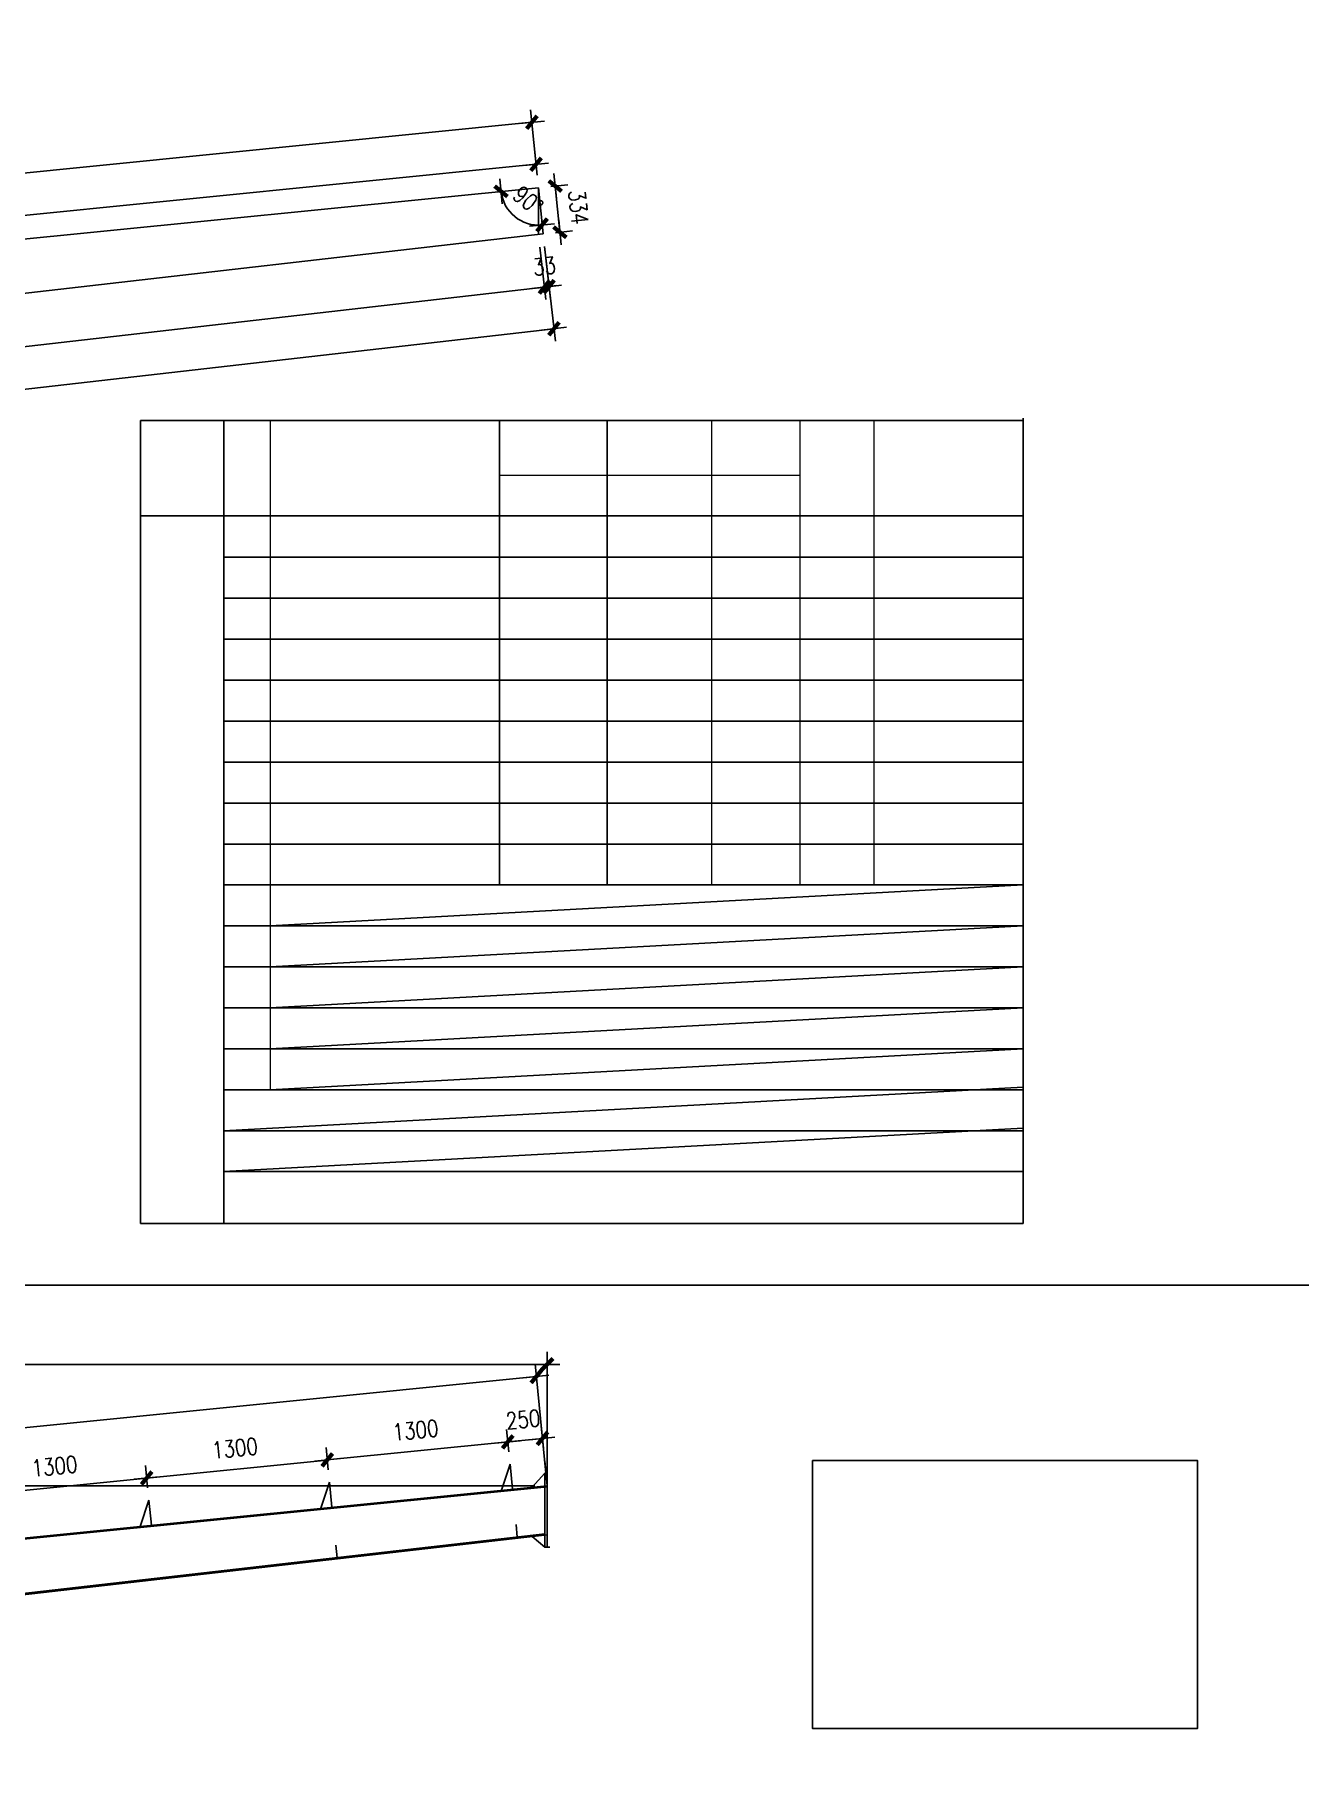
# Model space of a CAD drawing. Header units: millimetres. Extents: x 2287919 to 2522484, y -1845182 to -1736911.
# Drawn here: x 2459196 to 2468260, y -1828906 to -1816546 of the extents above; entities that cross this region are included whole.
import ezdxf

# ---------------------------------------------------------------- set-up
doc = ezdxf.new("R2010")
doc.units = ezdxf.units.MM
doc.header["$LTSCALE"] = 1000
doc.header["$PDMODE"] = 34
doc.layers.add('钢架', color=7, linetype='Continuous', lineweight=25)
doc.styles.add('DIM_FONT', font='simplex.shx', dxfattribs={"width": 0.8, "bigfont": 'hztxt.shx'})
doc.dimstyles.new('WGH(1)', dxfattribs={"dimscale": 1.2, "dimtxt": 100, "dimasz": 0.5, "dimexe": 75, "dimexo": 75, "dimgap": 75, "dimtad": 1, "dimdec": 0, "dimzin": 0, "dimdsep": 46, "dimtxsty": 'DIM_FONT', "dimblk1": '_DIMX', "dimblk2": '_DIMX', "dimsah": 1, "dimcen": 0.09, "dimclrd": 3, "dimclre": 3, "dimclrt": 7, "dimadec": 0, "dimazin": 0, "dimtfac": 1, "dimtdec": 0, "dimtix": 1, "dimtmove": 2, "dimatfit": 3, "dimldrblk": '_DIMX', "dimfxl": 1, "dimtolj": 1, "dimtzin": 0, "dimarcsym": 0})

# ---------------------------------------------------------------- blocks, each defined once
blk = doc.blocks.new('_DIMX')
blk.add_line((-150, 0), (150, 0))
at = {"const_width": 50}
blk.add_lwpolyline([(-70, -70), (70, 70)], dxfattribs=at)
blk = doc.blocks.new('*D1049')
at = {"color": 3, "lineweight": -2}
for p, q in [((2462896, -1817636), (2463017, -1817624)), ((2462927, -1817632), (2462927, -1817631)), ((2462961, -1817964), (2462927, -1817633)), ((2462929, -1817968), (2463050, -1817955)), ((2462961, -1817965), (2462961, -1817966))]:
    blk.add_line(p, q, dxfattribs=at)
at = {"layer": 'Defpoints', "color": 0}
for p in [(2462807, -1817645), (2462927, -1817633), (2462840, -1817976)]:
    blk.add_point(p, dxfattribs=at)
at = {"color": 3, "lineweight": -2, "xscale": 0.6, "yscale": 0.6, "zscale": 0.6}
for p, rotation in [((2462927, -1817633), 275.7037500529675), ((2462961, -1817964), 95.7037500529675)]:
    blk.add_blockref('_DIMX', p, dxfattribs=dict(at, rotation=rotation))
at = {"color": 7, "insert": (2463093, -1817784), "char_height": 120, "attachment_point": 5, "rotation": 275.7038, "style": 'DIM_FONT'}
blk.add_mtext('\\A1;334', dxfattribs=at)
blk = doc.blocks.new('*D1051')
at = {"color": 3, "lineweight": -2}
for p, q in [((2462798, -1817555), (2462781, -1817388)), ((2452472, -1818508), (2462789, -1817477)), ((2452479, -1818586), (2452462, -1818418))]:
    blk.add_line(p, q, dxfattribs=at)
at = {"layer": 'Defpoints', "color": 0}
for p in [(2462790, -1817477), (2462807, -1817645), (2452488, -1818675)]:
    blk.add_point(p, dxfattribs=at)
at = {"color": 3, "lineweight": -2, "xscale": 0.6, "yscale": 0.6, "zscale": 0.6}
for p, rotation in [((2462790, -1817477), 5.703750052297702), ((2452471, -1818508), 185.7037500522977)]:
    blk.add_blockref('_DIMX', p, dxfattribs=dict(at, rotation=rotation))
at = {"color": 7, "insert": (2457616, -1817843), "char_height": 120, "attachment_point": 5, "rotation": 5.7038, "style": 'DIM_FONT'}
blk.add_mtext('\\A1;上翼板 10370', dxfattribs=at)
blk = doc.blocks.new('*D1052')
at = {"color": 3, "lineweight": -2}
for p, q in [((2452394, -1818212), (2462759, -1817176)), ((2462798, -1817555), (2462751, -1817087)), ((2452431, -1818590), (2452384, -1818122))]:
    blk.add_line(p, q, dxfattribs=at)
at = {"layer": 'Defpoints', "color": 0}
for p in [(2462760, -1817176), (2462807, -1817645), (2452440, -1818680)]:
    blk.add_point(p, dxfattribs=at)
at = {"color": 3, "lineweight": -2, "xscale": 0.6, "yscale": 0.6, "zscale": 0.6}
for p, rotation in [((2462760, -1817176), 5.703750052841298), ((2452393, -1818212), 185.7037500528413)]:
    blk.add_blockref('_DIMX', p, dxfattribs=dict(at, rotation=rotation))
at = {"color": 7, "insert": (2457562, -1817545), "char_height": 120, "attachment_point": 5, "rotation": 5.7038, "style": 'DIM_FONT'}
blk.add_mtext('\\A1;腹板 10418', dxfattribs=at)
blk = doc.blocks.new('*D1053')
at = {"color": 3, "lineweight": -2}
for p, q in [((2462817, -1818070), (2462860, -1818447)), ((2452532, -1819539), (2462849, -1818358)), ((2452498, -1819251), (2452542, -1819628))]:
    blk.add_line(p, q, dxfattribs=at)
at = {"layer": 'Defpoints', "color": 0}
for p in [(2462807, -1817980), (2462850, -1818357), (2452488, -1819162)]:
    blk.add_point(p, dxfattribs=at)
at = {"color": 3, "lineweight": -2, "xscale": 0.6, "yscale": 0.6, "zscale": 0.6}
for p, rotation in [((2462850, -1818357), 6.531281720884566), ((2452531, -1819539), 186.5312817208846)]:
    blk.add_blockref('_DIMX', p, dxfattribs=dict(at, rotation=rotation))
at = {"color": 7, "insert": (2457673, -1818799), "char_height": 120, "attachment_point": 5, "rotation": 6.5313, "style": 'DIM_FONT'}
blk.add_mtext('\\A1;下翼板 10386', dxfattribs=at)
blk = doc.blocks.new('*D1054')
at = {"color": 3, "lineweight": -2}
for p, q in [((2462817, -1818070), (2462860, -1818447)), ((2462850, -1818066), (2462893, -1818443)), ((2462849, -1818358), (2462849, -1818358)), ((2462850, -1818357), (2462883, -1818354)), ((2462884, -1818354), (2462884, -1818354))]:
    blk.add_line(p, q, dxfattribs=at)
at = {"layer": 'Defpoints', "color": 0}
for p in [(2462807, -1817980), (2462840, -1817976), (2462883, -1818354)]:
    blk.add_point(p, dxfattribs=at)
at = {"color": 3, "lineweight": -2, "xscale": 0.6, "yscale": 0.6, "zscale": 0.6}
for p, rotation in [((2462850, -1818357), 6.531281720886959), ((2462883, -1818354), 186.5312817208869)]:
    blk.add_blockref('_DIMX', p, dxfattribs=dict(at, rotation=rotation))
at = {"color": 7, "insert": (2462849, -1818207), "char_height": 120, "attachment_point": 5, "rotation": 6.5313, "style": 'DIM_FONT'}
blk.add_mtext('\\A1;33', dxfattribs=at)
blk = doc.blocks.new('*D1055')
at = {"color": 3, "lineweight": -2}
for p, q in [((2462850, -1818066), (2462928, -1818745)), ((2462917, -1818656), (2452566, -1819841)), ((2452498, -1819251), (2452576, -1819930))]:
    blk.add_line(p, q, dxfattribs=at)
at = {"layer": 'Defpoints', "color": 0}
for p in [(2462840, -1817976), (2452488, -1819162), (2452566, -1819841)]:
    blk.add_point(p, dxfattribs=at)
at = {"color": 3, "lineweight": -2, "xscale": 0.6, "yscale": 0.6, "zscale": 0.6}
for p, rotation in [((2462918, -1818656), 6.531281720884082), ((2452566, -1819841), 186.5312817208841)]:
    blk.add_blockref('_DIMX', p, dxfattribs=dict(at, rotation=rotation))
at = {"color": 7, "insert": (2457725, -1819099), "char_height": 120, "attachment_point": 5, "rotation": 6.5313, "style": 'DIM_FONT'}
blk.add_mtext('\\A1;10419', dxfattribs=at)
blk = doc.blocks.new('*D1056')
at = {"color": 3, "lineweight": -2}
blk.add_arc((2452440, -1818680), 415, 275.7866, 5.6209, dxfattribs=at)
at = {"layer": 'Defpoints', "color": 0}
for p in [(2462807, -1817645), (2452440, -1818680), (2452440, -1818680), (2452682, -1819017), (2452488, -1819162)]:
    blk.add_point(p, dxfattribs=at)
at = {"color": 3, "lineweight": -2, "xscale": 0.6, "yscale": 0.6, "zscale": 0.6}
for p, rotation in [((2452853, -1818639), 95.66231067975106), ((2452481, -1819093), 185.745189425958)]:
    blk.add_blockref('_DIMX', p, dxfattribs=dict(at, rotation=rotation))
at = {"color": 7, "insert": (2452645, -1818848), "char_height": 120, "attachment_point": 5, "rotation": 50.7038, "style": 'DIM_FONT'}
blk.add_mtext('\\A1;90°', dxfattribs=at)
blk = doc.blocks.new('*D1057')
at = {"color": 3, "lineweight": -2}
blk.add_arc((2462807, -1817645), 268, 185.8318, 275.5757, dxfattribs=at)
at = {"layer": 'Defpoints', "color": 0}
for p in [(2462807, -1817645), (2462807, -1817645), (2462589, -1817801), (2462840, -1817976), (2452440, -1818680)]:
    blk.add_point(p, dxfattribs=at)
at = {"color": 3, "lineweight": -2, "xscale": 0.6, "yscale": 0.6, "zscale": 0.6}
for p, rotation in [((2462539, -1817671), 95.76778192377634), ((2462833, -1817912), 5.639718181993967)]:
    blk.add_blockref('_DIMX', p, dxfattribs=dict(at, rotation=rotation))
at = {"color": 7, "insert": (2462732, -1817736), "char_height": 120, "attachment_point": 5, "rotation": 320.7038, "style": 'DIM_FONT'}
blk.add_mtext('\\A1;90°', dxfattribs=at)
blk = doc.blocks.new('*D1528')
at = {"color": 3, "lineweight": -2}
for p, q in [((2462594, -1826706), (2462578, -1826547)), ((2462843, -1826681), (2462827, -1826522)), ((2462587, -1826636), (2462586, -1826636)), ((2462836, -1826611), (2462587, -1826636)), ((2462837, -1826611), (2462837, -1826611))]:
    blk.add_line(p, q, dxfattribs=at)
at = {"layer": 'Defpoints', "color": 0}
for p in [(2462587, -1826636), (2462603, -1826796), (2462852, -1826771)]:
    blk.add_point(p, dxfattribs=at)
at = {"color": 3, "lineweight": -2, "xscale": 0.6, "yscale": 0.6, "zscale": 0.6}
for p, rotation in [((2462587, -1826636), 5.703750052739113), ((2462836, -1826611), 185.7037500527391)]:
    blk.add_blockref('_DIMX', p, dxfattribs=dict(at, rotation=rotation))
at = {"color": 7, "insert": (2462697, -1826475), "char_height": 120, "attachment_point": 5, "rotation": 5.7038, "style": 'DIM_FONT'}
blk.add_mtext('\\A1;250', dxfattribs=at)
blk = doc.blocks.new('*D1529')
at = {"color": 3, "lineweight": -2}
for p, q in [((2462594, -1826706), (2462578, -1826547)), ((2461301, -1826835), (2461285, -1826676)), ((2462587, -1826636), (2461294, -1826765))]:
    blk.add_line(p, q, dxfattribs=at)
at = {"layer": 'Defpoints', "color": 0}
for p in [(2461294, -1826765), (2462603, -1826796), (2461310, -1826925)]:
    blk.add_point(p, dxfattribs=at)
at = {"color": 3, "lineweight": -2, "xscale": 0.6, "yscale": 0.6, "zscale": 0.6}
for p, rotation in [((2462587, -1826636), 5.703750052716288), ((2461294, -1826765), 185.7037500527163)]:
    blk.add_blockref('_DIMX', p, dxfattribs=dict(at, rotation=rotation))
at = {"color": 7, "insert": (2461926, -1826552), "char_height": 120, "attachment_point": 5, "rotation": 5.7038, "style": 'DIM_FONT'}
blk.add_mtext('\\A1;1300', dxfattribs=at)
blk = doc.blocks.new('*D1530')
at = {"color": 3, "lineweight": -2}
for p, q in [((2461301, -1826835), (2461285, -1826676)), ((2460007, -1826965), (2459991, -1826805)), ((2461293, -1826766), (2460001, -1826895))]:
    blk.add_line(p, q, dxfattribs=at)
at = {"layer": 'Defpoints', "color": 0}
for p in [(2460000, -1826895), (2461310, -1826925), (2460016, -1827054)]:
    blk.add_point(p, dxfattribs=at)
at = {"color": 3, "lineweight": -2, "xscale": 0.6, "yscale": 0.6, "zscale": 0.6}
for p, rotation in [((2461294, -1826765), 5.703750052716288), ((2460000, -1826895), 185.7037500527163)]:
    blk.add_blockref('_DIMX', p, dxfattribs=dict(at, rotation=rotation))
at = {"color": 7, "insert": (2460632, -1826681), "char_height": 120, "attachment_point": 5, "rotation": 5.7038, "style": 'DIM_FONT'}
blk.add_mtext('\\A1;1300', dxfattribs=at)
blk = doc.blocks.new('*D1531')
at = {"color": 3, "lineweight": -2}
for p, q in [((2460007, -1826965), (2459991, -1826805)), ((2458714, -1827094), (2458698, -1826934)), ((2460000, -1826895), (2458707, -1827024))]:
    blk.add_line(p, q, dxfattribs=at)
at = {"layer": 'Defpoints', "color": 0}
for p in [(2458707, -1827024), (2460016, -1827054), (2458723, -1827183)]:
    blk.add_point(p, dxfattribs=at)
at = {"color": 3, "lineweight": -2, "xscale": 0.6, "yscale": 0.6, "zscale": 0.6}
for p, rotation in [((2460000, -1826895), 5.703750052716288), ((2458707, -1827024), 185.7037500527163)]:
    blk.add_blockref('_DIMX', p, dxfattribs=dict(at, rotation=rotation))
at = {"color": 7, "insert": (2459339, -1826810), "char_height": 120, "attachment_point": 5, "rotation": 5.7038, "style": 'DIM_FONT'}
blk.add_mtext('\\A1;1300', dxfattribs=at)
blk = doc.blocks.new('*D1508')
at = {"color": 3, "lineweight": -2}
for p, q in [((2452515.5, -1827894.200965), (2452515.5, -1825990)), ((2452516.1, -1826080), (2462869.4, -1826080)), ((2462870, -1826860), (2462870, -1825990))]:
    blk.add_line(p, q, dxfattribs=at)
at = {"layer": 'Defpoints', "color": 0}
for p in [(2462870, -1826080), (2462870, -1826950), (2452515.5, -1827984.200965)]:
    blk.add_point(p, dxfattribs=at)
at = {"color": 3, "lineweight": -2, "xscale": 0.6, "yscale": 0.6, "zscale": 0.6, "rotation": 180}
blk.add_blockref('_DIMX', (2452515.5, -1826080), dxfattribs=at)
at = {"color": 3, "lineweight": -2, "xscale": 0.6, "yscale": 0.6, "zscale": 0.6}
blk.add_blockref('_DIMX', (2462870, -1826080), dxfattribs=at)
at = {"color": 7, "insert": (2457692.75, -1825930), "char_height": 120, "attachment_point": 5, "style": 'DIM_FONT'}
blk.add_mtext('\\A1;10355', dxfattribs=at)
blk = doc.blocks.new('*D1509')
at = {"color": 3, "lineweight": -2}
for p, q in [((2462780, -1826950), (2452140, -1826950)), ((2452230, -1827984), (2452230, -1826951)), ((2452426, -1827984), (2452140, -1827984))]:
    blk.add_line(p, q, dxfattribs=at)
at = {"layer": 'Defpoints', "color": 0}
for p in [(2452230, -1826950), (2462870, -1826950), (2452516, -1827984)]:
    blk.add_point(p, dxfattribs=at)
at = {"color": 3, "lineweight": -2, "xscale": 0.6, "yscale": 0.6, "zscale": 0.6}
for p, rotation in [((2452230, -1826950), 90), ((2452230, -1827984), 270)]:
    blk.add_blockref('_DIMX', p, dxfattribs=dict(at, rotation=rotation))
at = {"color": 7, "insert": (2452080, -1827467), "char_height": 120, "attachment_point": 5, "rotation": 90, "style": 'DIM_FONT'}
blk.add_mtext('\\A1;1034', dxfattribs=at)
blk = doc.blocks.new('*D1537')
at = {"color": 3, "lineweight": -2}
for p, q in [((2462861, -1826860), (2462783, -1826077)), ((2452438, -1827201), (2462791, -1826167)), ((2452507, -1827895), (2452428, -1827111))]:
    blk.add_line(p, q, dxfattribs=at)
at = {"layer": 'Defpoints', "color": 0}
for p in [(2462792, -1826167), (2462870, -1826950), (2452516, -1827984)]:
    blk.add_point(p, dxfattribs=at)
at = {"color": 3, "lineweight": -2, "xscale": 0.6, "yscale": 0.6, "zscale": 0.6}
for p, rotation in [((2462792, -1826167), 5.703750052839264), ((2452437, -1827201), 185.7037500528392)]:
    blk.add_blockref('_DIMX', p, dxfattribs=dict(at, rotation=rotation))
at = {"color": 7, "insert": (2457600, -1826535), "char_height": 120, "attachment_point": 5, "rotation": 5.7038, "style": 'DIM_FONT'}
blk.add_mtext('\\A1;10406', dxfattribs=at)

msp = doc.modelspace()

# ---------------------------------------------------------------- linework, layer by layer
for p, q in [((2462806.6, -1817644.6), (2452440, -1818680)), ((2452488.1, -1819161.6), (2462839.7, -1817976.4)), ((2459956.9, -1819314.5), (2466280, -1819314.5)), ((2462526.8, -1819314.5), (2462526.8, -1822643.4)), ((2463299.7, -1819314.5), (2463299.7, -1822643.4)), ((2466280, -1819296.4), (2466280, -1825070)), ((2459956.9, -1819998), (2466280, -1819998)), ((2460553.2, -1820294.6), (2466280, -1820294.6)), ((2460553.2, -1820588.2), (2466280, -1820588.2)), ((2460553.2, -1820881.8), (2466280, -1820881.8)), ((2460553.2, -1821175.4), (2466280, -1821175.4)), ((2460553.2, -1821469), (2466280, -1821469)), ((2460553.2, -1821762.6), (2466280, -1821762.6)), ((2460553.2, -1822056.2), (2466280, -1822056.2)), ((2460553.2, -1822349.8), (2466280, -1822349.8)), ((2460553.2, -1822643.4), (2466280, -1822643.4)), ((2460886, -1822937), (2466280, -1822643.4)), ((2460553.2, -1822937), (2466280, -1822937)), ((2460886, -1823230.6), (2466280, -1822937)), ((2460553.2, -1823230.6), (2466280, -1823230.6)), ((2460886, -1823523.8), (2466280, -1823230.6)), ((2460553.2, -1823524.2), (2466280, -1823524.2)), ((2460886, -1823817.4), (2466280, -1823524.2)), ((2460553.2, -1823817.8), (2466280, -1823817.8)), ((2460886, -1824111), (2466280, -1823817.8)), ((2460553.2, -1824404.8), (2466280, -1824092.9)), ((2460553.2, -1824111.4), (2466280, -1824111.4)), ((2460553.2, -1824698.6), (2466280, -1824386.6)), ((2460553.2, -1824405), (2466280, -1824405)), ((2460553.2, -1824698.6), (2466280, -1824698.6)), ((2459956.9, -1825070), (2466280, -1825070)), ((2462603.3, -1826795.7), (2462541.6, -1826982.8)), ((2462603.3, -1826795.7), (2462621.2, -1826974.8)), ((2462852.1, -1826770.9), (2462870, -1826950)), ((2461309.8, -1826924.9), (2461248.1, -1827112)), ((2461309.8, -1826924.9), (2461327.7, -1827104)), ((2462852, -1826860), (2462762, -1826960.8)), ((2462870, -1826950), (2452515.5, -1827984.2)), ((2462870.8, -1826958), (2452515.5, -1827992.2)), ((2460016.2, -1827054.1), (2459954.5, -1827241.2)), ((2460016.2, -1827054.1), (2460034.1, -1827233.2)), ((2452532.6, -1828476.9), (2462852, -1827295.5)), ((2452533.5, -1828484.9), (2462870, -1827301.5)), ((2462646.6, -1827228.4), (2462655.5, -1827318)), ((2462762, -1827313.8), (2462852, -1827390)), ((2461354.9, -1827376.3), (2461363.8, -1827465.9)), ((2459375, -1827701.7), (2459375, -1827701.6))]:
    msp.add_line(p, q)
at = {"color": 2}
for p, q in [((2462806.6, -1817644.6), (2462806.6, -1817980.2)), ((2462870, -1826860), (2462852, -1826860)), ((2462852, -1826860), (2462852, -1827390)), ((2462870, -1826950), (2462870, -1826860)), ((2462870, -1827390), (2462870, -1826950)), ((2462852, -1827390), (2462870, -1827390)), ((2462888, -1827390), (2462870, -1827390))]:
    msp.add_line(p, q, dxfattribs=at)
at = {"color": 1}
for p, q in [((2462839.7, -1817976.4), (2462806.6, -1817644.6)), ((2459956.9, -1819314.5), (2459956.9, -1825070)), ((2460553.2, -1825070), (2460553.2, -1819314.5))]:
    msp.add_line(p, q, dxfattribs=at)
for points in [[(2451203.9, -1812912), (2469023.9, -1812912), (2469023.9, -1825512), (2451203.9, -1825512)], [(2451203.9, -1825512), (2469023.9, -1825512), (2469023.9, -1838112), (2451203.9, -1838112)], [(2464770, -1826770), (2467530, -1826770), (2467530, -1828690), (2464770, -1828690)]]:
    msp.add_lwpolyline(points, close=True)
at = {"layer": '钢架', "lineweight": 13}
for p, q in [((2460886, -1819314.5), (2460886, -1824111)), ((2464047.2, -1819314.5), (2464047.2, -1822643.4)), ((2464680.8, -1819314.5), (2464680.8, -1822643.4)), ((2465209, -1819314.5), (2465209, -1822643.4)), ((2462526.8, -1819705.1), (2464680.8, -1819705.1)), ((2459956.9, -1819998), (2460553.2, -1819996.3))]:
    msp.add_line(p, q, dxfattribs=at)

# ---------------------------------------------------------------- dimensions: what is measured, and where the dimension line sits
for p1, p2, distance, text, picture, middle in [((2452440, -1818680), (2462806.6, -1817644.6), 470.5, '腹板 10418', '*D1052', (2457561.6, -1817544.8)), ((2452488.1, -1819161.6), (2462806.6, -1817980.2), -379.7, '下翼板 10386', '*D1053', (2457673.5, -1818799.1))]:
    dim = msp.add_aligned_dim(p1=p1, p2=p2, distance=distance, text=text, dimstyle='WGH(1)')
    dim.commit()
    dim.dimension.update_dxf_attribs({"geometry": picture, "text_midpoint": middle})
dim = msp.add_linear_dim(base=(2462789.9, -1817477.4), p1=(2452488.1, -1818675.2), p2=(2462806.6, -1817644.6), angle=185.70375, text='上翼板 10370', dimstyle='WGH(1)')
dim.commit()
dim.dimension.update_dxf_attribs({"geometry": '*D1051', "text_midpoint": (2457615.7, -1817843.5)})
for p1, p2, distance, picture, middle in [((2462839.7465, -1817976.445), (2462806.601, -1817644.5904), -121.4176, '*D1049', (2463093.2476, -1817783.5429)), ((2462839.7, -1817976.4), (2452488.1, -1819161.6), 683.7, '*D1055', (2457724.6, -1819099.3)), ((2452515.5, -1827984.2), (2462870, -1826950), 787.2, '*D1537', (2457599.6, -1826534.5)), ((2462852.1, -1826770.9), (2462603.3, -1826795.7), -160.3, '*D1528', (2462696.9, -1826474.6))]:
    dim = msp.add_aligned_dim(p1=p1, p2=p2, distance=distance, dimstyle='WGH(1)')
    dim.commit()
    dim.dimension.update_dxf_attribs({"geometry": picture, "text_midpoint": middle})
for base, line1, line2, picture, middle in [((2452682.1, -1819016.8), ((2462806.6, -1817644.6), (2452440, -1818680)), ((2452488.1, -1819161.6), (2452440, -1818680)), '*D1056', (2452644.9, -1818847.7)), ((2462588.6, -1817801.3), ((2462839.7, -1817976.4), (2462806.6, -1817644.6)), ((2462806.6, -1817644.6), (2452440, -1818680)), '*D1057', (2462731.6, -1817736.2))]:
    dim = msp.add_angular_dim_2l(base=base, line1=line1, line2=line2, dimstyle='WGH(1)')
    dim.commit()
    dim.dimension.update_dxf_attribs({"geometry": picture, "text_midpoint": middle})
for base, p1, p2, angle, picture, middle in [((2462882.9, -1818353.7), (2462806.6, -1817980.2), (2462839.7, -1817976.4), 186.53128, '*D1054', (2462849.3, -1818206.5)), ((2461293.9, -1826765.5), (2462603.3, -1826795.7), (2461309.8, -1826924.9), 5.70375, '*D1529', (2461925.7, -1826551.6)), ((2460000.3, -1826894.7), (2461309.8, -1826924.9), (2460016.2, -1827054.1), 5.70375, '*D1530', (2460632.2, -1826680.8)), ((2458706.7, -1827023.9), (2460016.2, -1827054.1), (2458722.7, -1827183.3), 5.70375, '*D1531', (2459338.6, -1826810)), ((2452230, -1826950), (2452515.5, -1827984.2), (2462870, -1826950), 90, '*D1509', (2452080, -1827467.1))]:
    dim = msp.add_linear_dim(base=base, p1=p1, p2=p2, angle=angle, dimstyle='WGH(1)')
    dim.commit()
    dim.dimension.update_dxf_attribs({"geometry": picture, "text_midpoint": middle})
dim = msp.add_linear_dim(base=(2462870, -1826080), p1=(2452515.5, -1827984.200965), p2=(2462870, -1826950), dimstyle='WGH(1)')
dim.commit()
dim.dimension.update_dxf_attribs({"geometry": '*D1508', "text_midpoint": (2457692.75, -1825930)})

doc.saveas('drawing.dxf')
